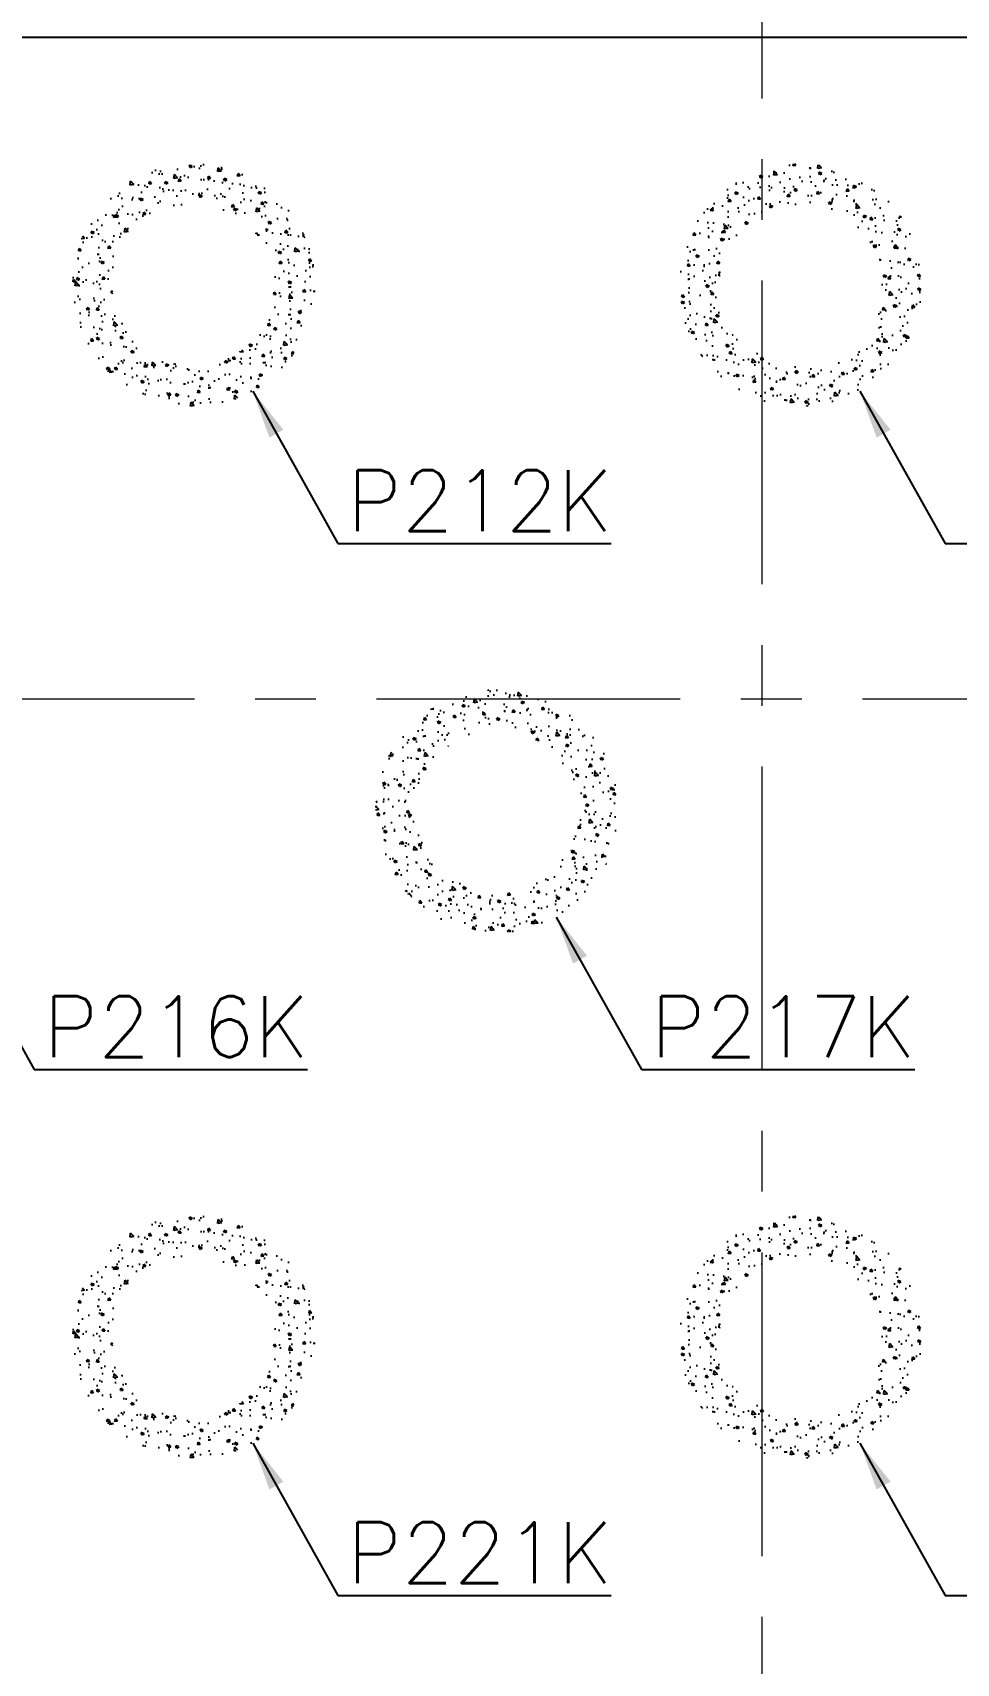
# Model space of a CAD drawing. Header units: millimetres. Extents: x -346728 to 1320345, y -537202 to -385966.
# Drawn here: x 208735 to 214440, y -454746 to -444677 of the extents above; entities that cross this region are included whole.
import ezdxf

# ---------------------------------------------------------------- set-up
doc = ezdxf.new("R2010")
doc.units = ezdxf.units.MM
doc.header["$LTSCALE"] = 100
doc.linetypes.add('X1326_GLB$0$CENTER', pattern=[2, 1.25, -0.25, 0.25, -0.25])
for name, color, linetype in [('hach', 253, 'Continuous'), ('PILE MARK', 8, 'Continuous'), ('PL', 3, 'Continuous'), ('X1326_COL_B4$0$CS', 253, 'Continuous')]:
    doc.layers.add(name, color=color, linetype=linetype)
doc.layers.add('X1326_GLB$0$A-tim', color=8, linetype='X1326_GLB$0$CENTER', lineweight=9)
doc.styles.add('simplex', font='simplex.shx')
doc.dimstyles.new('100', dxfattribs={"dimscale": 150, "dimtxt": 2.5, "dimasz": 2, "dimexe": 1, "dimexo": 1, "dimgap": 1, "dimtad": 1, "dimdec": 0, "dimzin": 0, "dimdsep": 46, "dimtxsty": 'simplex', "dimblk": 'ARCHTICK', "dimcen": 1, "dimdle": 1, "dimclrd": 256, "dimclre": 256, "dimclrt": 6, "dimadec": 0, "dimazin": 0, "dimtfac": 1, "dimtdec": 0, "dimtix": 1, "dimtmove": 2, "dimatfit": 3, "dimfxl": 1, "dimtolj": 1, "dimtzin": 0, "dimarcsym": 0})

# ---------------------------------------------------------------- blocks, each defined once
blk = doc.blocks.new('_ArchTick')
at = {"color": 0, "linetype": 'ByBlock', "const_width": 0.15}
blk.add_lwpolyline([(-0.5, -0.5), (0.5, 0.5)], dxfattribs=at)
blk = doc.blocks.new('LVL-KHUNGTEN')
blk.add_lwpolyline([(61072.9, 41092.8), (119123.5, 41092.8), (119123.5, 61.9), (61072.9, 61.9)], close=True)

msp = doc.modelspace()

# ---------------------------------------------------------------- hatches: boundary and pattern name
at = {"layer": 'hach'}
h = msp.add_hatch(dxfattribs=at)
h.set_pattern_fill('ANSI31', color=256, scale=70)
h.set_pattern_definition([(45, (121918.56, -508591.22), (-157.15448, 157.15448), [])])
h.paths.add_polyline_path([(142200.7, -410142.2), (128621.2, -428107.5), (155914.1, -501359), (162214.1, -503970.9), (238136.4, -469396.6), (242695.2, -462329.4), (242687.2, -415142.7), (237685.1, -410142.2)])
h.paths.add_polyline_path([(142797.9, -411342.2), (129975.7, -428305.7), (156856.2, -500450.6), (162191.6, -502662.6), (237318.8, -468450.4), (241495.1, -461976.1), (241487, -415639.4), (237188.2, -411342.2)], flags=16)
h = msp.add_hatch(dxfattribs=at)
h.set_pattern_fill('AR-CONC', color=256, scale=4)
h.set_pattern_definition([(50, (121918.56, -508591.2), (728.7387, -63.7563), [76.2, -838.2]), (355, (121918.56, -508591.2), (-140.9737, 764.2274), [60.96, -670.5623]), (100.45144, (121979.3, -508596.54), (587.765, 700.471), [64.76, -712.361]), (46.1842, (121918.6, -508388), (1084.316, -168.1693), [114.3, -1257.3]), (96.63556, (122008.9, -508402), (949.6165, 989.7045), [97.14, -1068.5424]), (351.18415, (121918.6, -508388), (949.6165, 989.7045), [91.44, -1005.839]), (21, (122020.16, -508438.8), (606.4576, -409.0608), [76.2, -838.2]), (326, (122020.16, -508438.8), (247.208, 736.752), [60.96, -670.56]), (71.45144, (122070.7, -508472.9), (853.6657, 327.691), [64.76, -712.3598]), (37.5, (121918.56, -508591.22), (12.3544, 338.22016), [0, -662.432, 0, -680.72, 0, -673.1]), (7.5, (121918.56, -508591.22), (267.27865, 400.7223), [0, -388.112, 0, -647.192, 0, -256.54]), (327.5, (121692, -508591.22), (542.3624, -22.91498), [0, -254, 0, -792.48, 0, -1051.56]), (317.5, (121590.4, -508591.2), (592.5167, 101.706), [0, -330.2, 0, -526.288, 0, -746.76])])
h.paths.add_polyline_path([(142200.7, -410142.2), (128621.2, -428107.5), (155914.1, -501359), (162214.1, -503970.9), (238136.4, -469396.6), (242695.2, -462329.4), (242687.2, -415142.7), (237685.1, -410142.2)])
h.paths.add_polyline_path([(142797.9, -411342.2), (129975.7, -428305.7), (156856.2, -500450.6), (162191.6, -502662.6), (237318.8, -468450.4), (241495.1, -461976.1), (241487, -415639.4), (237188.2, -411342.2)], flags=16)
at = {"layer": 'PL'}
h = msp.add_hatch(dxfattribs=at)
h.set_pattern_fill('AR-CONC', color=6)
h.set_pattern_definition([(130, (205980.03, -458698.05), (-182.1847, -15.9391), [19.05, -209.55]), (185, (205980.03, -458698.05), (35.2434, 191.0568), [15.24, -167.6406]), (79.5486, (205964.85, -458699.38), (-146.9412, 175.1178), [16.19, -178.0902]), (133.8158, (205980.03, -458647.25), (-271.079, -42.0423), [28.575, -314.325]), (83.3644, (205957.44, -458650.75), (-237.404, 247.426), [24.285, -267.1356]), (188.8158, (205980.03, -458647.25), (-237.404, 247.426), [22.86, -251.46]), (159, (205954.63, -458659.95), (-151.6144, -102.2652), [19.05, -209.55]), (214, (205954.63, -458659.95), (-61.802, 184.188), [15.24, -167.64]), (108.5486, (205942, -458668.47), (-213.4164, 81.9228), [16.19, -178.09]), (142.5, (205980.03, -458698.05), (-3.0886, 84.55504), [0, -165.608, 0, -170.18, 0, -168.275]), (172.5, (205980.03, -458698.05), (-66.81966, 100.1806), [0, -97.028, 0, -161.798, 0, -64.135]), (212.5, (206036.67, -458698.05), (-135.5906, -5.72874), [0, -63.5, 0, -198.12, 0, -262.89]), (222.5, (206062.07, -458698.05), (-148.1292, 25.4265), [0, -82.55, 0, -131.572, 0, -186.69])])
edge = h.paths.add_edge_path()
edge.add_ellipse((209728.3, -446236.8), major_axis=(530.3, 530.3), ratio=1, start_angle=135, end_angle=315)
edge.add_ellipse((209728.3, -446236.8), major_axis=(530.3, 530.3), ratio=1, start_angle=315, end_angle=495)
edge = h.paths.add_edge_path(flags=16)
edge.add_ellipse((209728.3, -446236.8), major_axis=(353.6, 353.6), ratio=1, start_angle=135, end_angle=315, ccw=False)
edge.add_ellipse((209728.3, -446236.8), major_axis=(-353.6, 353.6), ratio=1, start_angle=-135, end_angle=45, ccw=False)
h.paths.add_polyline_path([(209728.3, -445736.8), (210161.3, -446486.8), (209295.3, -446486.8)], flags=0)
h = msp.add_hatch(dxfattribs=at)
h.set_pattern_fill('AR-CONC', color=6)
h.set_pattern_definition([(130, (205980.03, -458698.05), (-182.1847, -15.9391), [19.05, -209.55]), (185, (205980.03, -458698.05), (35.2434, 191.0568), [15.24, -167.6406]), (79.5486, (205964.85, -458699.38), (-146.9412, 175.1178), [16.19, -178.0902]), (133.8158, (205980.03, -458647.25), (-271.079, -42.0423), [28.575, -314.325]), (83.3644, (205957.44, -458650.75), (-237.404, 247.426), [24.285, -267.1356]), (188.8158, (205980.03, -458647.25), (-237.404, 247.426), [22.86, -251.46]), (159, (205954.63, -458659.95), (-151.6144, -102.2652), [19.05, -209.55]), (214, (205954.63, -458659.95), (-61.802, 184.188), [15.24, -167.64]), (108.5486, (205942, -458668.47), (-213.4164, 81.9228), [16.19, -178.09]), (142.5, (205980.03, -458698.05), (-3.0886, 84.55504), [0, -165.608, 0, -170.18, 0, -168.275]), (172.5, (205980.03, -458698.05), (-66.81966, 100.1806), [0, -97.028, 0, -161.798, 0, -64.135]), (212.5, (206036.673, -458698.05), (-135.5906, -5.72874), [0, -63.5, 0, -198.12, 0, -262.89]), (222.5, (206062.07, -458698.05), (-148.1292, 25.4265), [0, -82.55, 0, -131.572, 0, -186.69])])
edge = h.paths.add_edge_path()
edge.add_ellipse((209728.3, -446236.8), major_axis=(530.3, 530.3), ratio=1, start_angle=135, end_angle=315)
edge.add_ellipse((209728.3, -446236.8), major_axis=(530.3, 530.3), ratio=1, start_angle=315, end_angle=495)
edge = h.paths.add_edge_path(flags=16)
edge.add_ellipse((209728.3, -446236.8), major_axis=(-353.6, 353.6), ratio=1, start_angle=45, end_angle=225, ccw=False)
edge.add_ellipse((209728.3, -446236.8), major_axis=(353.6, 353.6), ratio=1, start_angle=-45, end_angle=135, ccw=False)
h.paths.add_polyline_path([(209728.3, -445736.8), (210161.3, -446486.8), (209295.3, -446486.8)], flags=0)
h = msp.add_hatch(dxfattribs=at)
h.set_pattern_fill('AR-CONC', color=6)
h.set_pattern_definition([(130, (202230.03, -458698.05), (-182.1847, -15.9391), [19.05, -209.55]), (185, (202230.03, -458698.05), (35.2434, 191.0568), [15.24, -167.6406]), (79.5486, (202214.85, -458699.38), (-146.9412, 175.1178), [16.19, -178.0902]), (133.8158, (202230.03, -458647.25), (-271.079, -42.0423), [28.575, -314.325]), (83.3644, (202207.44, -458650.75), (-237.404, 247.426), [24.285, -267.1356]), (188.8158, (202230.03, -458647.25), (-237.404, 247.426), [22.86, -251.4597]), (159, (202204.63, -458659.95), (-151.6144, -102.2652), [19.05, -209.55]), (214, (202204.63, -458659.95), (-61.802, 184.188), [15.24, -167.64]), (108.5486, (202192, -458668.47), (-213.4164, 81.9228), [16.19, -178.09]), (142.5, (202230.03, -458698.05), (-3.0886, 84.55504), [0, -165.608, 0, -170.18, 0, -168.275]), (172.5, (202230.03, -458698.05), (-66.81966, 100.18057), [0, -97.028, 0, -161.798, 0, -64.135]), (212.5, (202286.67, -458698.05), (-135.5906, -5.72874), [0, -63.5, 0, -198.12, 0, -262.89]), (222.5, (202312.07, -458698.05), (-148.1292, 25.4265), [0, -82.55, 0, -131.572, 0, -186.69])])
edge = h.paths.add_edge_path()
edge.add_ellipse((213478.3, -446236.8), major_axis=(-530.3, 530.3), ratio=1, start_angle=45, end_angle=225)
edge.add_ellipse((213478.3, -446236.8), major_axis=(530.3, 530.3), ratio=1, start_angle=315, end_angle=495)
edge = h.paths.add_edge_path(flags=16)
edge.add_ellipse((213478.3, -446236.8), major_axis=(353.6, 353.6), ratio=1, start_angle=135, end_angle=315, ccw=False)
edge.add_ellipse((213478.3, -446236.8), major_axis=(-353.6, 353.6), ratio=1, start_angle=-135, end_angle=45, ccw=False)
h.paths.add_polyline_path([(213478.3, -445736.8), (213911.3, -446486.8), (213045.3, -446486.8)], flags=0)
h = msp.add_hatch(dxfattribs=at)
h.set_pattern_fill('AR-CONC', color=6)
h.set_pattern_definition([(130, (202230.03, -458698.05), (-182.1847, -15.9391), [19.05, -209.55]), (185, (202230.03, -458698.05), (35.2434, 191.0568), [15.24, -167.6406]), (79.5486, (202214.85, -458699.38), (-146.9412, 175.1178), [16.19, -178.0902]), (133.8158, (202230.03, -458647.25), (-271.079, -42.0423), [28.575, -314.325]), (83.3644, (202207.44, -458650.75), (-237.404, 247.426), [24.285, -267.1356]), (188.8158, (202230.03, -458647.25), (-237.404, 247.426), [22.86, -251.4597]), (159, (202204.63, -458659.95), (-151.6144, -102.2652), [19.05, -209.55]), (214, (202204.63, -458659.95), (-61.802, 184.188), [15.24, -167.64]), (108.5486, (202192, -458668.47), (-213.4164, 81.9228), [16.19, -178.09]), (142.5, (202230.03, -458698.05), (-3.0886, 84.55504), [0, -165.608, 0, -170.18, 0, -168.275]), (172.5, (202230.03, -458698.05), (-66.81966, 100.18057), [0, -97.028, 0, -161.798, 0, -64.135]), (212.5, (202286.673, -458698.05), (-135.5906, -5.72874), [0, -63.5, 0, -198.12, 0, -262.89]), (222.5, (202312.07, -458698.05), (-148.1292, 25.4265), [0, -82.55, 0, -131.572, 0, -186.69])])
edge = h.paths.add_edge_path()
edge.add_ellipse((213478.3, -446236.8), major_axis=(-530.3, 530.3), ratio=1, start_angle=45, end_angle=225)
edge.add_ellipse((213478.3, -446236.8), major_axis=(530.3, 530.3), ratio=1, start_angle=315, end_angle=495)
edge = h.paths.add_edge_path(flags=16)
edge.add_ellipse((213478.3, -446236.8), major_axis=(-353.6, 353.6), ratio=1, start_angle=45, end_angle=225, ccw=False)
edge.add_ellipse((213478.3, -446236.8), major_axis=(353.6, 353.6), ratio=1, start_angle=-45, end_angle=135, ccw=False)
h.paths.add_polyline_path([(213478.3, -445736.8), (213911.3, -446486.8), (213045.3, -446486.8)], flags=0)
h = msp.add_hatch(dxfattribs=at)
h.set_pattern_fill('AR-CONC', color=6)
h.set_pattern_definition([(130, (204105.03, -461945.64), (-182.1847, -15.9391), [19.05, -209.55]), (185, (204105.03, -461945.64), (35.2434, 191.0568), [15.24, -167.6406]), (79.5486, (204089.85, -461946.97), (-146.9412, 175.1178), [16.19, -178.0902]), (133.8158, (204105.03, -461894.84), (-271.079, -42.0423), [28.575, -314.325]), (83.3644, (204082.44, -461898.35), (-237.404, 247.426), [24.285, -267.1356]), (188.8158, (204105.03, -461894.84), (-237.404, 247.426), [22.86, -251.4597]), (159, (204079.63, -461907.54), (-151.6144, -102.2652), [19.05, -209.55]), (214, (204079.63, -461907.54), (-61.802, 184.188), [15.24, -167.64]), (108.5486, (204067, -461916.07), (-213.4164, 81.9228), [16.19, -178.09]), (142.5, (204105.03, -461945.643), (-3.0886, 84.55504), [0, -165.608, 0, -170.18, 0, -168.275]), (172.5, (204105.03, -461945.64), (-66.81966, 100.1806), [0, -97.028, 0, -161.798, 0, -64.135]), (212.5, (204161.67, -461945.64), (-135.5906, -5.72874), [0, -63.5, 0, -198.12, 0, -262.89]), (222.5, (204187.07, -461945.64), (-148.1292, 25.4265), [0, -82.55, 0, -131.572, 0, -186.69])])
edge = h.paths.add_edge_path()
edge.add_ellipse((211603.3, -449484.4), major_axis=(530.3, 530.3), ratio=1, start_angle=135, end_angle=315)
edge.add_ellipse((211603.3, -449484.4), major_axis=(530.3, 530.3), ratio=1, start_angle=315, end_angle=495)
edge = h.paths.add_edge_path(flags=16)
edge.add_ellipse((211603.3, -449484.4), major_axis=(-353.6, 353.6), ratio=1, start_angle=45, end_angle=225, ccw=False)
edge.add_ellipse((211603.3, -449484.4), major_axis=(-353.6, 353.6), ratio=1, start_angle=-135, end_angle=45, ccw=False)
h.paths.add_polyline_path([(211603.3, -448984.4), (212036.3, -449734.4), (211170.3, -449734.4)], flags=0)
h = msp.add_hatch(dxfattribs=at)
h.set_pattern_fill('AR-CONC', color=6)
h.set_pattern_definition([(130, (204105.03, -461945.64), (-182.1847, -15.9391), [19.05, -209.55]), (185, (204105.03, -461945.64), (35.2434, 191.0568), [15.24, -167.6406]), (79.5486, (204089.85, -461946.97), (-146.9412, 175.1178), [16.19, -178.0902]), (133.8158, (204105.03, -461894.84), (-271.079, -42.0423), [28.575, -314.325]), (83.3644, (204082.44, -461898.35), (-237.404, 247.426), [24.285, -267.1356]), (188.8158, (204105.03, -461894.84), (-237.404, 247.426), [22.86, -251.4597]), (159, (204079.63, -461907.54), (-151.6144, -102.2652), [19.05, -209.55]), (214, (204079.63, -461907.54), (-61.802, 184.188), [15.24, -167.64]), (108.5486, (204067, -461916.07), (-213.4164, 81.9228), [16.19, -178.09]), (142.5, (204105.03, -461945.643), (-3.0886, 84.55504), [0, -165.608, 0, -170.18, 0, -168.275]), (172.5, (204105.03, -461945.64), (-66.81966, 100.1806), [0, -97.028, 0, -161.798, 0, -64.135]), (212.5, (204161.673, -461945.643), (-135.5906, -5.72874), [0, -63.5, 0, -198.12, 0, -262.89]), (222.5, (204187.07, -461945.64), (-148.1292, 25.4265), [0, -82.55, 0, -131.572, 0, -186.69])])
edge = h.paths.add_edge_path()
edge.add_ellipse((211603.3, -449484.4), major_axis=(530.3, 530.3), ratio=1, start_angle=135, end_angle=315)
edge.add_ellipse((211603.3, -449484.4), major_axis=(530.3, 530.3), ratio=1, start_angle=315, end_angle=495)
edge = h.paths.add_edge_path(flags=16)
edge.add_ellipse((211603.3, -449484.4), major_axis=(-353.6, 353.6), ratio=1, start_angle=45, end_angle=225, ccw=False)
edge.add_ellipse((211603.3, -449484.4), major_axis=(353.6, 353.6), ratio=1, start_angle=-45, end_angle=135, ccw=False)
h.paths.add_polyline_path([(211603.3, -448984.4), (212036.3, -449734.4), (211170.3, -449734.4)], flags=0)
h = msp.add_hatch(dxfattribs=at)
h.set_pattern_fill('AR-CONC', color=6)
h.set_pattern_definition([(130, (205980.03, -465193.24), (-182.1847, -15.9391), [19.05, -209.55]), (185, (205980.03, -465193.24), (35.2434, 191.0568), [15.24, -167.6406]), (79.5486, (205964.85, -465194.57), (-146.9412, 175.1178), [16.19, -178.0902]), (133.8158, (205980.03, -465142.44), (-271.079, -42.0423), [28.575, -314.325]), (83.3644, (205957.44, -465145.94), (-237.404, 247.426), [24.285, -267.1356]), (188.8158, (205980.03, -465142.44), (-237.404, 247.426), [22.86, -251.46]), (159, (205954.63, -465155.14), (-151.6144, -102.2652), [19.05, -209.55]), (214, (205954.63, -465155.14), (-61.802, 184.188), [15.24, -167.64]), (108.5486, (205942, -465163.66), (-213.4164, 81.9228), [16.19, -178.09]), (142.5, (205980.03, -465193.24), (-3.0886, 84.55504), [0, -165.608, 0, -170.18, 0, -168.275]), (172.5, (205980.03, -465193.24), (-66.81966, 100.1806), [0, -97.028, 0, -161.798, 0, -64.135]), (212.5, (206036.67, -465193.24), (-135.5906, -5.72874), [0, -63.5, 0, -198.12, 0, -262.89]), (222.5, (206062.07, -465193.24), (-148.1292, 25.4265), [0, -82.55, 0, -131.572, 0, -186.69])])
edge = h.paths.add_edge_path()
edge.add_ellipse((209728.3, -452732), major_axis=(530.3, 530.3), ratio=1, start_angle=135, end_angle=315)
edge.add_ellipse((209728.3, -452732), major_axis=(530.3, 530.3), ratio=1, start_angle=315, end_angle=495)
edge = h.paths.add_edge_path(flags=16)
edge.add_ellipse((209728.3, -452732), major_axis=(-353.6, 353.6), ratio=1, start_angle=45, end_angle=225, ccw=False)
edge.add_ellipse((209728.3, -452732), major_axis=(353.6, 353.6), ratio=1, start_angle=-45, end_angle=135, ccw=False)
h.paths.add_polyline_path([(209728.3, -452232), (210161.3, -452982), (209295.3, -452982)], flags=0)
h = msp.add_hatch(dxfattribs=at)
h.set_pattern_fill('AR-CONC', color=6)
h.set_pattern_definition([(130, (205980.03, -465193.24), (-182.1847, -15.9391), [19.05, -209.55]), (185, (205980.03, -465193.24), (35.2434, 191.0568), [15.24, -167.6406]), (79.5486, (205964.85, -465194.57), (-146.9412, 175.1178), [16.19, -178.0902]), (133.8158, (205980.03, -465142.44), (-271.079, -42.0423), [28.575, -314.325]), (83.3644, (205957.44, -465145.94), (-237.404, 247.426), [24.285, -267.1356]), (188.8158, (205980.03, -465142.44), (-237.404, 247.426), [22.86, -251.46]), (159, (205954.63, -465155.14), (-151.6144, -102.2652), [19.05, -209.55]), (214, (205954.63, -465155.14), (-61.802, 184.188), [15.24, -167.64]), (108.5486, (205942, -465163.66), (-213.4164, 81.9228), [16.19, -178.09]), (142.5, (205980.03, -465193.24), (-3.0886, 84.55504), [0, -165.608, 0, -170.18, 0, -168.275]), (172.5, (205980.03, -465193.24), (-66.81966, 100.1806), [0, -97.028, 0, -161.798, 0, -64.135]), (212.5, (206036.673, -465193.24), (-135.5906, -5.72874), [0, -63.5, 0, -198.12, 0, -262.89]), (222.5, (206062.07, -465193.24), (-148.1292, 25.4265), [0, -82.55, 0, -131.572, 0, -186.69])])
edge = h.paths.add_edge_path()
edge.add_ellipse((209728.3, -452732), major_axis=(530.3, 530.3), ratio=1, start_angle=135, end_angle=315)
edge.add_ellipse((209728.3, -452732), major_axis=(530.3, 530.3), ratio=1, start_angle=315, end_angle=495)
edge = h.paths.add_edge_path(flags=16)
edge.add_ellipse((209728.3, -452732), major_axis=(-353.6, 353.6), ratio=1, start_angle=45, end_angle=225, ccw=False)
edge.add_ellipse((209728.3, -452732), major_axis=(353.6, 353.6), ratio=1, start_angle=-45, end_angle=135, ccw=False)
h.paths.add_polyline_path([(209728.3, -452232), (210161.3, -452982), (209295.3, -452982)], flags=0)
h = msp.add_hatch(dxfattribs=at)
h.set_pattern_fill('AR-CONC', color=6)
h.set_pattern_definition([(130, (202230.03, -465193.24), (-182.1847, -15.9391), [19.05, -209.55]), (185, (202230.03, -465193.24), (35.2434, 191.0568), [15.24, -167.6406]), (79.5486, (202214.85, -465194.57), (-146.9412, 175.1178), [16.19, -178.0902]), (133.8158, (202230.03, -465142.44), (-271.079, -42.0423), [28.575, -314.325]), (83.3644, (202207.44, -465145.94), (-237.404, 247.426), [24.285, -267.1356]), (188.8158, (202230.03, -465142.44), (-237.404, 247.426), [22.86, -251.4597]), (159, (202204.63, -465155.14), (-151.6144, -102.2652), [19.05, -209.55]), (214, (202204.63, -465155.14), (-61.802, 184.188), [15.24, -167.64]), (108.5486, (202192, -465163.66), (-213.4164, 81.9228), [16.19, -178.09]), (142.5, (202230.03, -465193.24), (-3.0886, 84.55504), [0, -165.608, 0, -170.18, 0, -168.275]), (172.5, (202230.03, -465193.24), (-66.81966, 100.18057), [0, -97.028, 0, -161.798, 0, -64.135]), (212.5, (202286.67, -465193.24), (-135.5906, -5.72874), [0, -63.5, 0, -198.12, 0, -262.89]), (222.5, (202312.07, -465193.24), (-148.1292, 25.4265), [0, -82.55, 0, -131.572, 0, -186.69])])
edge = h.paths.add_edge_path()
edge.add_ellipse((213478.3, -452732), major_axis=(530.3, 530.3), ratio=1, start_angle=135, end_angle=315)
edge.add_ellipse((213478.3, -452732), major_axis=(530.3, 530.3), ratio=1, start_angle=315, end_angle=495)
edge = h.paths.add_edge_path(flags=16)
edge.add_ellipse((213478.3, -452732), major_axis=(-353.6, 353.6), ratio=1, start_angle=45, end_angle=225, ccw=False)
edge.add_ellipse((213478.3, -452732), major_axis=(353.6, 353.6), ratio=1, start_angle=-45, end_angle=135, ccw=False)
h.paths.add_polyline_path([(213478.3, -452232), (213911.3, -452982), (213045.3, -452982)], flags=0)
h = msp.add_hatch(dxfattribs=at)
h.set_pattern_fill('AR-CONC', color=6)
h.set_pattern_definition([(130, (202230.03, -465193.24), (-182.1847, -15.9391), [19.05, -209.55]), (185, (202230.03, -465193.24), (35.2434, 191.0568), [15.24, -167.6406]), (79.5486, (202214.85, -465194.57), (-146.9412, 175.1178), [16.19, -178.0902]), (133.8158, (202230.03, -465142.44), (-271.079, -42.0423), [28.575, -314.325]), (83.3644, (202207.44, -465145.94), (-237.404, 247.426), [24.285, -267.1356]), (188.8158, (202230.03, -465142.44), (-237.404, 247.426), [22.86, -251.4597]), (159, (202204.63, -465155.14), (-151.6144, -102.2652), [19.05, -209.55]), (214, (202204.63, -465155.14), (-61.802, 184.188), [15.24, -167.64]), (108.5486, (202192, -465163.66), (-213.4164, 81.9228), [16.19, -178.09]), (142.5, (202230.03, -465193.24), (-3.0886, 84.55504), [0, -165.608, 0, -170.18, 0, -168.275]), (172.5, (202230.03, -465193.24), (-66.81966, 100.18057), [0, -97.028, 0, -161.798, 0, -64.135]), (212.5, (202286.673, -465193.24), (-135.5906, -5.72874), [0, -63.5, 0, -198.12, 0, -262.89]), (222.5, (202312.07, -465193.24), (-148.1292, 25.4265), [0, -82.55, 0, -131.572, 0, -186.69])])
edge = h.paths.add_edge_path()
edge.add_ellipse((213478.3, -452732), major_axis=(530.3, 530.3), ratio=1, start_angle=135, end_angle=315)
edge.add_ellipse((213478.3, -452732), major_axis=(530.3, 530.3), ratio=1, start_angle=315, end_angle=495)
edge = h.paths.add_edge_path(flags=16)
edge.add_ellipse((213478.3, -452732), major_axis=(-353.6, 353.6), ratio=1, start_angle=45, end_angle=225, ccw=False)
edge.add_ellipse((213478.3, -452732), major_axis=(353.6, 353.6), ratio=1, start_angle=-45, end_angle=135, ccw=False)
h.paths.add_polyline_path([(213478.3, -452232), (213911.3, -452982), (213045.3, -452982)], flags=0)

# ---------------------------------------------------------------- linework, layer by layer
at = {"layer": 'X1326_COL_B4$0$CS', "linetype": 'ByBlock', "ltscale": 8, "elevation": -1404.9, "flags": 128}
msp.add_lwpolyline([(242692.2, -444707.5), (115342.7, -444707.5)], dxfattribs=at)
at = {"layer": 'X1326_GLB$0$A-tim', "ltscale": 15}
for p, q in [((213238.6, -398208.6, -1404.9), (213238.6, -512162.7, -1404.9)), ((120859.5, -448791.5, -1404.9), (255546, -448791.5, -1404.9))]:
    msp.add_line(p, q, dxfattribs=at)

# ---------------------------------------------------------------- block references
at = {"extrusion": (0.00597, -2.28885e-18, 0.999982), "xscale": 3.385207865094198, "yscale": 3.385207865094198, "zscale": 3.385207865094198}
msp.add_blockref('LVL-KHUNGTEN', (-107243.5, -525073.6, -287.1), dxfattribs=at)

# ---------------------------------------------------------------- texts
at = {"layer": 'PILE MARK', "color": 4, "style": 'simplex'}
for s, p in [('P212K', (210676.9, -447755, -1404.9)), ('P216K', (208801.9, -451002.6, -1404.9)), ('P217K', (212551.9, -451002.6, -1404.9)), ('P221K', (210676.9, -454250.2, -1404.9))]:
    msp.add_text(s, height=375, dxfattribs=at).set_placement(p)

# ---------------------------------------------------------------- leaders
at = {"layer": 'PILE MARK'}
for points in [[(210094, -446891.6, -1404.9), (210619.6, -447832.6, -1404.9), (212308.4, -447832.6, -1404.9)], [(213844, -446891.6, -1404.9), (214369.6, -447832.6, -1404.9), (216058.4, -447832.6, -1404.9)], [(208219, -450139.1, -1404.9), (208744.6, -451080.2, -1404.9), (210433.4, -451080.2, -1404.9)], [(211969, -450139.1, -1404.9), (212494.6, -451080.2, -1404.9), (214183.4, -451080.2, -1404.9)], [(210094, -453386.7, -1404.9), (210619.6, -454327.8, -1404.9), (212308.4, -454327.8, -1404.9)], [(213844, -453386.7, -1404.9), (214369.6, -454327.8, -1404.9), (216058.4, -454327.8, -1404.9)]]:
    msp.add_leader(points, dimstyle='100', override={"dimgap": 1, "dimtad": 0}, dxfattribs=at)

doc.saveas('drawing.dxf')
